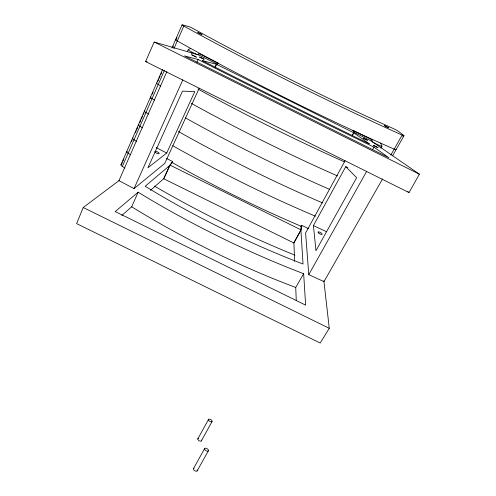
<?xml version="1.0" encoding="UTF-8"?>
<svg xmlns="http://www.w3.org/2000/svg" width="496" height="496" viewBox="0 0 496 496"><rect width="100%" height="100%" fill="white"/><g stroke="black" fill="none" stroke-linecap="round" stroke-linejoin="round"><path stroke-width="0.74" d="M172.385 162.31L170.01 165.137L163.723 178.765L293.837 242.959L300.967 229.834L301.153 225.94M166.588 158.54L172.645 161.535L169.75 165.484L145.179 186.242A274.84 75.33 26.7 0 0 303.037 264.027L300.911 230.28L301.673 225.302L308.586 228.718M119.102 180.55L83.21 207.526L76.607 223.622L320.205 343.027L329.263 328.309L323.869 280.736M120.906 164.852L162.545 69.527M171.901 48.1L182.057 24.85M121.483 164.56L122.388 162.483M122.996 161.101L123.901 159.024M131.521 141.596L132.134 140.194M135.414 132.686L136.295 130.665M136.884 129.313L137.77 127.292M139.847 122.537L140.746 120.485M141.341 119.121L142.538 116.38M143.431 114.334L144.032 112.964M150.381 98.437L150.982 97.049A3.832 0.713 25.2 0 0 152.049 98.605L154.64 100.136M152.21 94.24L153.134 92.132M157.716 81.648L158.602 79.614M159.197 78.256L160.084 76.223M160.679 74.865L161.566 72.831M172.695 47.368L173.309 45.973M176.049 39.699L176.973 37.584M124.955 168.07L122.351 166.427L164.492 70.178M173.91 48.67L183.811 26.059A3.968 0.378 25.9 0 1 182.528 24.868L188.523 26.505A3.838 0.366 25.9 0 1 193.211 28.601L206.032 35.607A239.543 17.887 26.7 0 0 380.854 122.915L393.731 128.755A3.794 0.36 27.4 0 1 398.251 131.248L403.651 135.303L402.895 136.629M166.879 71.56L118.953 180.662L134.05 188.579L164.771 163.401L199.225 88.195M353.71 132.209L371.132 140.901L419.393 174.183L409.026 192.584L145.564 61.547L154.188 42.042L198.629 54.889L217.608 64.356M121.818 215.45L131.688 206.795L138.13 192.2A290.873 80.408 26.7 0 0 205.518 229.89L219.567 236.933A290.873 80.408 26.7 0 0 303.651 273.705L305.635 305.133L115.196 211.569L138.13 192.2M187.358 51.596L188.269 49.544L190.762 48.465A255.719 22.921 26.6 0 0 380.544 143.102L394.177 149.135A3.838 0.44 27.6 0 0 396 149.532M191.692 53.655L192.305 52.278A5.363 0.639 25.8 0 1 188.269 49.544M134.05 188.579L182.857 79.775M198.629 54.889L199.181 53.667L218.172 63.135L216.492 64.337L214.904 67.735L216.492 64.337L353.735 132.761L369.384 143.883A283.464 7.297 26.5 0 1 202.312 60.605L216.492 64.337M169.75 165.484L163.773 178.659L150.437 190.352M172.019 162.905L172.645 161.535M166.718 153.047L194.779 91.617L182.497 91.128L147.944 167.778L166.718 153.047L156.184 147.56M196.918 62.26L198.183 59.52A300.433 7.812 26.5 0 0 271.473 96.515L286.465 103.999A300.433 7.812 26.5 0 0 373.941 147.12L388.957 157.784L184.543 55.93L198.183 59.52M353.735 132.761L352.334 135.396L353.735 132.761L353.003 130.367L371.783 139.729L372.843 142.284L377.636 144.677A5.326 0.626 27.5 0 0 381.945 146.109L380.854 148.056M372.515 149.755L373.941 147.12M345.092 160.747L305.604 232.965L308.779 274.635L323.975 281.635L382.583 178.895M345.749 166.675L356.655 177.673L315.964 250.703L313.429 225.581L345.749 166.675L347.783 167.648M197.811 438.898L208.562 419.337M201.351 440.919L212.015 421.606A2.077 1.017 30 0 0 210.037 419.25A2.077 1.017 30 0 0 208.804 420.565A2.077 1.017 30 0 0 212.015 421.606M371.132 140.901L371.783 139.729M300.948 226.61L301.673 225.302M193.552 468.484L204.699 448.458M300.911 230.28L293.892 242.86L294.649 261.355M197.135 470.909L208.339 450.883A2.195 1.141 30.8 0 0 206.262 448.316A2.195 1.141 30.8 0 0 204.947 449.822A2.195 1.141 30.8 0 0 208.339 450.883M308.779 274.635L366.705 171.263M390.805 155.068L402.151 135.092A3.863 0.372 27.4 0 0 403.651 135.303M392.702 155.608L404.023 135.699M296.267 300.508L295.728 287.469L303.651 273.705M199.181 53.667L197.166 54.696L192.305 52.278M145.564 61.547L147.083 61.82M402.151 135.092L388.486 128.917A257.133 19.307 26.7 0 1 197.427 33.511L183.811 26.059M313.429 225.581L326.622 231.756M83.21 207.526L329.263 328.309M170.01 165.137L300.967 229.834M154.188 42.042L419.393 174.183M190.762 48.465L177.283 40.97A3.937 0.453 25.7 0 1 175.838 39.661M160.847 86.013L158.224 84.487A3.856 0.651 25.3 0 1 156.91 82.987M148.515 114.068L145.948 112.53A3.807 0.775 25 0 1 144.547 110.943M142.476 127.819L139.934 126.275A3.782 0.831 24.9 0 1 138.948 124.589M136.512 141.385L133.994 139.835A3.757 0.893 24.7 0 1 133.052 138.086M130.758 154.857L128.135 153.221A3.732 0.949 24.6 0 1 127.23 151.41M407.836 191.611L409.026 192.584M380.544 143.102L381.945 146.109M201.364 440.026A2.052 1.06 30.2 0 1 200.477 441.167A2.052 1.06 30.2 0 1 198.065 439.791A2.052 1.06 30.2 0 1 198.543 438.414M197.16 469.91A2.17 1.184 31.1 0 1 196.211 471.206A2.17 1.184 31.1 0 1 193.676 469.749A2.17 1.184 31.1 0 1 194.184 468.199M322.648 202.938A248.874 39.841 26.6 0 1 178.448 131.539M315.406 216.182A247.554 43.003 26.6 0 1 172.775 145.706M302.014 226.629A246.245 46.103 26.6 0 1 172.013 162.44M329.294 189.212A250.213 36.605 26.6 0 1 185.504 117.924M337.516 175.944A251.565 33.3 26.6 0 1 191.338 103.379M344.385 161.845A252.935 29.915 26.6 0 1 197.916 89.007M294.922 255.149A243.666 52.092 26.6 0 1 154.436 186.074M122.351 166.427A3.708 1.004 24.4 0 1 121.26 164.591M154.95 151.547A2.356 0.763 24.2 0 1 158.255 152.359A2.356 0.763 24.2 0 1 158.354 153.748A2.356 0.763 24.2 0 1 154.981 151.987M295.728 287.469A288.796 83.799 26.7 0 1 212.307 251.249L198.388 244.268A288.796 83.799 26.7 0 1 131.688 206.795M373.407 145.322L377.971 147.653L373.407 145.322M201.959 34.503L197.854 32.519L201.959 34.503M388.529 127.745L384.512 125.668L388.529 127.745M367.375 140.25L363.103 138.117L367.375 140.25M196.335 57.09L191.716 54.814L196.335 57.09M204.005 59.21L199.634 57.052L204.005 59.21M318.581 232.99A2.337 0.75 29.4 0 0 322.078 234.366A2.337 0.75 29.4 0 0 319.629 232.097A2.337 0.75 29.4 0 0 318.581 232.99"/></g></svg>
